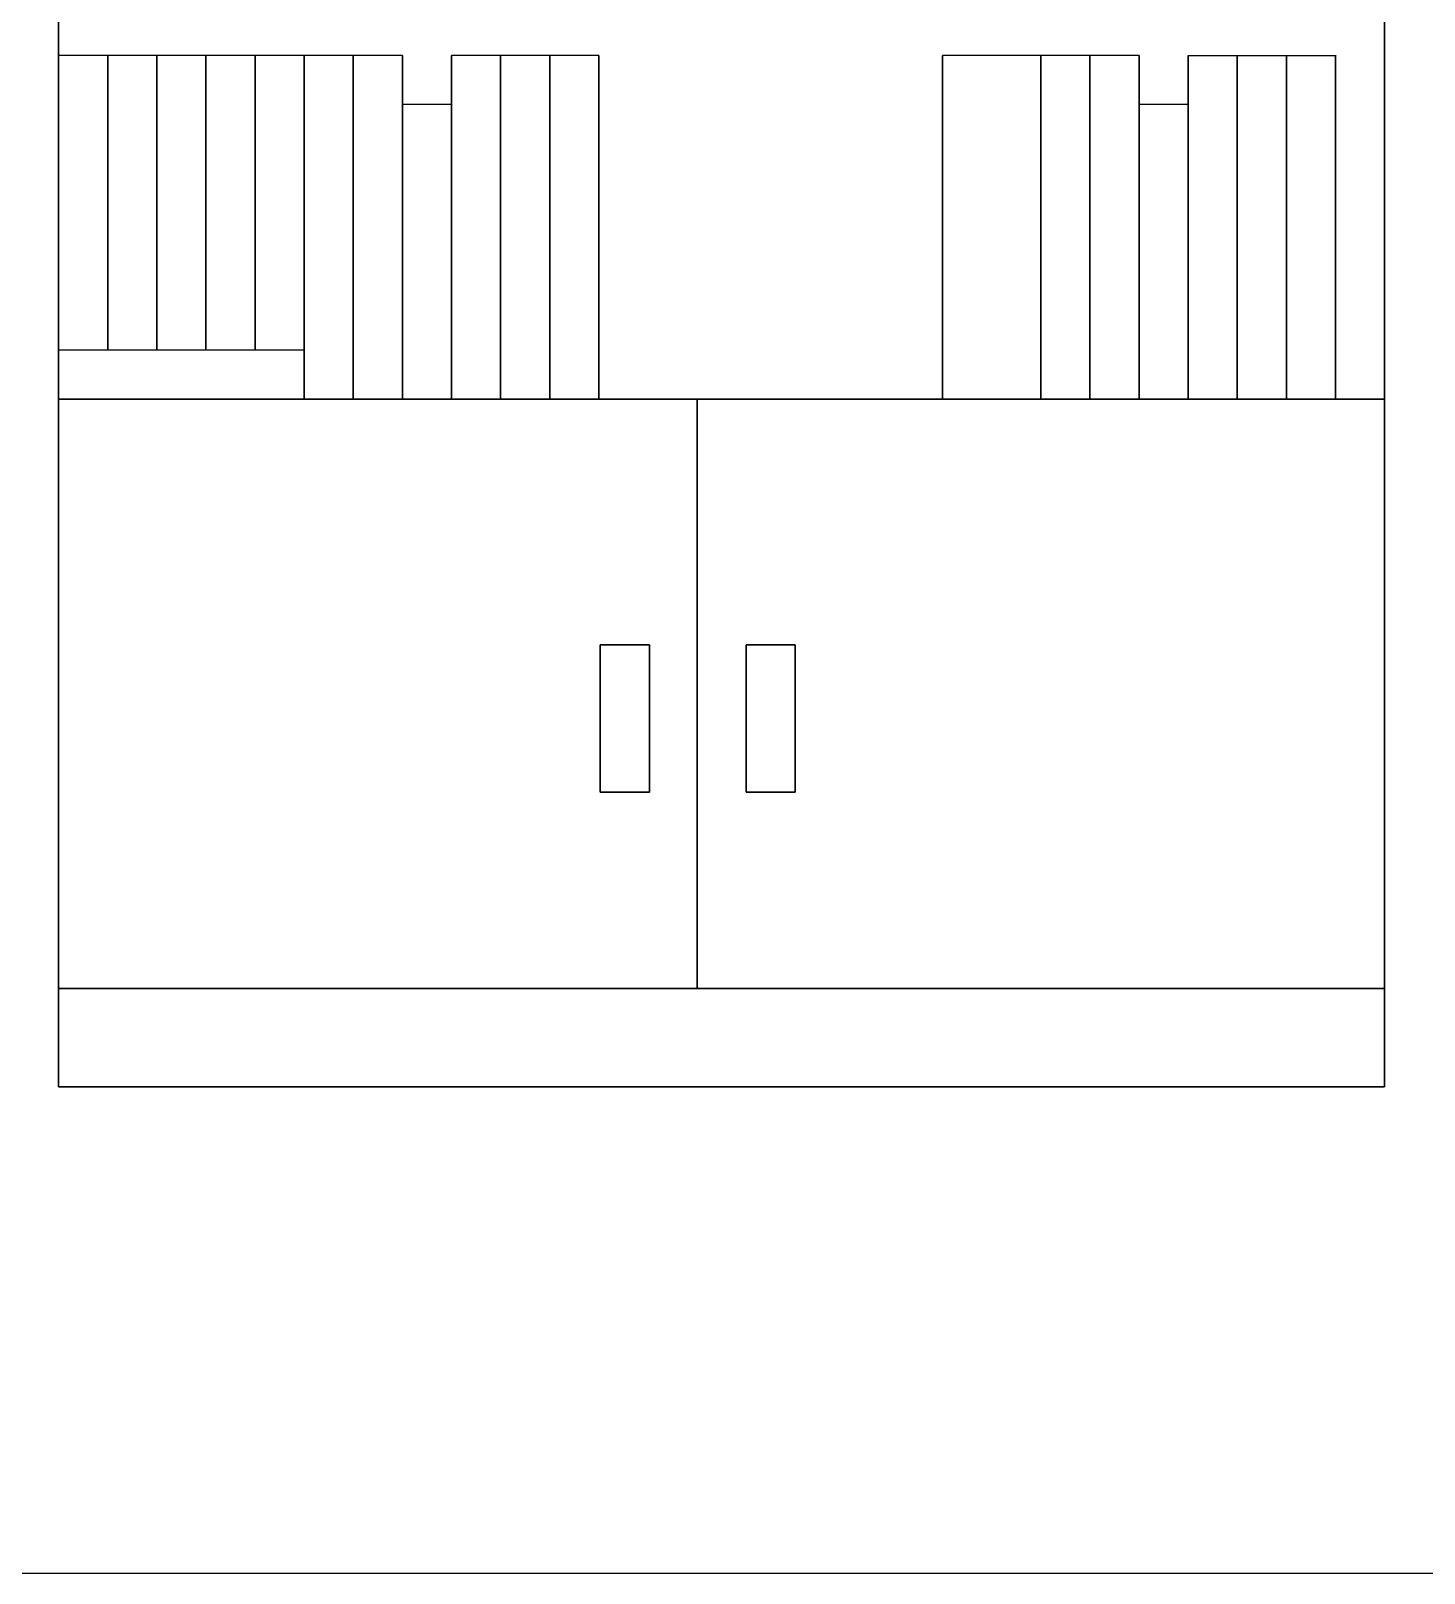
# Model space of a CAD drawing. Header units: millimetres. Extents: x 51491 to 87084, y 5379 to 33460.
# Drawn here: x 71141 to 72911, y 17399 to 19359 of the extents above; entities that cross this region are included whole.
import ezdxf

# ---------------------------------------------------------------- set-up
doc = ezdxf.new("R2010")
doc.units = ezdxf.units.MM
doc.layers.add('www.cad-blocks.net', color=7, linetype='Continuous')

# ---------------------------------------------------------------- blocks, each defined once
blk = doc.blocks.new('A$C34F12EED')
at = {"linetype": 'Continuous'}
for p, q in [((0.2, 0), (0.2, 2433.6)), ((0.2, 0), (0.2, 2433.6)), ((0.2, 0), (0.2, 2433.6)), ((0.2, 0), (0.2, 2433.6)), ((0.2, 2433.6), (0.2, 0)), ((0.2, 2433.6), (0.2, 0)), ((0.2, 0), (0.2, 2433.6)), ((0.2, 0), (0.2, 2433.6)), ((0.2, 2433.6), (0.2, 0)), ((0.2, 2433.6), (0.2, 0)), ((0.2, 2433.6), (0.2, 0)), ((0.2, 0), (0.2, 2433.6)), ((1685, 0), (1685, 2433.6)), ((1685, 2433.6), (1685, 0)), ((1685, 2433.6), (1685, 0)), ((1685, 2433.6), (1685, 0)), ((1685, 0), (1685, 2433.6)), ((1685, 2433.6), (1685, 0)), ((1685, 0), (1685, 2433.6)), ((1685, 2433.6), (1685, 0)), ((62.6, 1310.4), (0.2, 1310.4)), ((62.6, 1310.4), (0.2, 1310.4)), ((62.6, 1310.4), (0.2, 1310.4)), ((62.6, 1310.4), (0.2, 1310.4)), ((0.2, 936), (0.2, 1310.4)), ((0.2, 936), (0.2, 1310.4)), ((0.2, 1310.4), (0.2, 936)), ((0.2, 936), (0.2, 1310.4)), ((125, 1310.4), (62.6, 1310.4)), ((125, 1310.4), (62.6, 1310.4)), ((125, 1310.4), (62.6, 1310.4)), ((125, 1310.4), (62.6, 1310.4)), ((62.6, 936), (62.6, 1310.4)), ((62.6, 936), (62.6, 1310.4)), ((62.6, 1310.4), (62.6, 936)), ((62.6, 936), (62.6, 1310.4)), ((62.6, 1310.4), (62.6, 936)), ((62.6, 936), (62.6, 1310.4)), ((62.6, 936), (62.6, 1310.4)), ((62.6, 1310.4), (62.6, 936)), ((125, 936), (125, 1310.4)), ((125, 936), (125, 1310.4)), ((125, 1310.4), (125, 936)), ((125, 936), (125, 1310.4)), ((125, 936), (125, 1310.4)), ((125, 1310.4), (125, 936)), ((125, 1310.4), (125, 936)), ((125, 936), (125, 1310.4)), ((187.4, 1310.4), (125, 1310.4)), ((187.4, 1310.4), (125, 1310.4)), ((187.4, 1310.4), (125, 1310.4)), ((187.4, 1310.4), (125, 1310.4)), ((249.8, 1310.4), (187.4, 1310.4)), ((249.8, 1310.4), (187.4, 1310.4)), ((249.8, 1310.4), (187.4, 1310.4)), ((249.8, 1310.4), (187.4, 1310.4)), ((187.4, 936), (187.4, 1310.4)), ((187.4, 1310.4), (187.4, 936)), ((187.4, 936), (187.4, 1310.4)), ((187.4, 936), (187.4, 1310.4)), ((187.4, 1310.4), (187.4, 936)), ((187.4, 936), (187.4, 1310.4)), ((187.4, 936), (187.4, 1310.4)), ((187.4, 1310.4), (187.4, 936)), ((312.2, 1310.4), (249.8, 1310.4)), ((312.2, 1310.4), (249.8, 1310.4)), ((312.2, 1310.4), (249.8, 1310.4)), ((312.2, 1310.4), (249.8, 1310.4)), ((249.8, 1310.4), (249.8, 936)), ((249.8, 936), (249.8, 1310.4)), ((249.8, 936), (249.8, 1310.4)), ((249.8, 1310.4), (249.8, 936)), ((249.8, 1310.4), (249.8, 936)), ((249.8, 936), (249.8, 1310.4)), ((249.8, 1310.4), (249.8, 936)), ((249.8, 936), (249.8, 1310.4)), ((374.6, 1310.4), (312.2, 1310.4)), ((374.6, 1310.4), (312.2, 1310.4)), ((374.6, 1310.4), (312.2, 1310.4)), ((374.6, 1310.4), (312.2, 1310.4)), ((312.2, 1310.4), (312.2, 936)), ((312.2, 1310.4), (312.2, 936)), ((312.2, 873.6), (312.2, 1310.4)), ((312.2, 1310.4), (312.2, 873.6)), ((312.2, 1310.4), (312.2, 936)), ((312.2, 1310.4), (312.2, 873.6)), ((312.2, 936), (312.2, 1310.4)), ((312.2, 873.6), (312.2, 1310.4)), ((374.6, 1310.4), (374.6, 873.6)), ((374.6, 1310.4), (374.6, 873.6)), ((374.6, 873.6), (374.6, 1310.4)), ((374.6, 1310.4), (374.6, 873.6)), ((374.6, 1310.4), (374.6, 873.6)), ((374.6, 1310.4), (374.6, 873.6)), ((374.6, 873.6), (374.6, 1310.4)), ((374.6, 873.6), (374.6, 1310.4)), ((437, 1310.4), (374.6, 1310.4)), ((437, 1310.4), (374.6, 1310.4)), ((437, 1310.4), (374.6, 1310.4)), ((437, 1310.4), (374.6, 1310.4)), ((437, 1310.4), (437, 873.6)), ((437, 1310.4), (437, 873.6)), ((437, 1310.4), (437, 873.6)), ((437, 873.6), (437, 1310.4)), ((561.8, 1310.4), (499.4, 1310.4)), ((561.8, 1310.4), (499.4, 1310.4)), ((561.8, 1310.4), (499.4, 1310.4)), ((561.8, 1310.4), (499.4, 1310.4)), ((499.4, 873.6), (499.4, 1310.4)), ((499.4, 1310.4), (499.4, 873.6)), ((499.4, 1310.4), (499.4, 873.6)), ((499.4, 873.6), (499.4, 1310.4)), ((624.2, 1310.4), (561.8, 1310.4)), ((624.2, 1310.4), (561.8, 1310.4)), ((624.2, 1310.4), (561.8, 1310.4)), ((624.2, 1310.4), (561.8, 1310.4)), ((561.8, 1310.4), (561.8, 873.6)), ((561.8, 1310.4), (561.8, 873.6)), ((561.8, 873.6), (561.8, 1310.4)), ((561.8, 1310.4), (561.8, 873.6)), ((561.8, 1310.4), (561.8, 873.6)), ((561.8, 1310.4), (561.8, 873.6)), ((561.8, 873.6), (561.8, 1310.4)), ((561.8, 873.6), (561.8, 1310.4)), ((686.6, 1310.4), (624.2, 1310.4)), ((686.6, 1310.4), (624.2, 1310.4)), ((686.6, 1310.4), (624.2, 1310.4)), ((686.6, 1310.4), (624.2, 1310.4)), ((624.2, 1310.4), (624.2, 873.6)), ((624.2, 1310.4), (624.2, 873.6)), ((624.2, 873.6), (624.2, 1310.4)), ((624.2, 1310.4), (624.2, 873.6)), ((624.2, 1310.4), (624.2, 873.6)), ((624.2, 1310.4), (624.2, 873.6)), ((624.2, 873.6), (624.2, 1310.4)), ((624.2, 873.6), (624.2, 1310.4)), ((686.6, 1310.4), (686.6, 873.6)), ((686.6, 1310.4), (686.6, 873.6)), ((686.6, 1310.4), (686.6, 873.6)), ((686.6, 873.6), (686.6, 1310.4)), ((1248.2, 1310.4), (1123.4, 1310.4)), ((1248.2, 1310.4), (1123.4, 1310.4)), ((1248.2, 1310.4), (1123.4, 1310.4)), ((1248.2, 1310.4), (1123.4, 1310.4)), ((1123.4, 873.6), (1123.4, 1310.4)), ((1123.4, 873.6), (1123.4, 1310.4)), ((1123.4, 1310.4), (1123.4, 873.6)), ((1123.4, 873.6), (1123.4, 1310.4)), ((1310.6, 1310.4), (1248.2, 1310.4)), ((1310.6, 1310.4), (1248.2, 1310.4)), ((1310.6, 1310.4), (1248.2, 1310.4)), ((1310.6, 1310.4), (1248.2, 1310.4)), ((1248.2, 1310.4), (1248.2, 873.6)), ((1248.2, 873.6), (1248.2, 1310.4)), ((1248.2, 1310.4), (1248.2, 873.6)), ((1248.2, 873.6), (1248.2, 1310.4)), ((1248.2, 1310.4), (1248.2, 873.6)), ((1248.2, 873.6), (1248.2, 1310.4)), ((1248.2, 873.6), (1248.2, 1310.4)), ((1248.2, 1310.4), (1248.2, 873.6)), ((1373, 1310.4), (1310.6, 1310.4)), ((1373, 1310.4), (1310.6, 1310.4)), ((1373, 1310.4), (1310.6, 1310.4)), ((1373, 1310.4), (1310.6, 1310.4)), ((1310.6, 1310.4), (1310.6, 873.6)), ((1310.6, 873.6), (1310.6, 1310.4)), ((1310.6, 1310.4), (1310.6, 873.6)), ((1310.6, 873.6), (1310.6, 1310.4)), ((1310.6, 873.6), (1310.6, 1310.4)), ((1310.6, 1310.4), (1310.6, 873.6)), ((1310.6, 1310.4), (1310.6, 873.6)), ((1310.6, 873.6), (1310.6, 1310.4)), ((1373, 1310.4), (1373, 873.6)), ((1373, 873.6), (1373, 1310.4)), ((1373, 873.6), (1373, 1310.4)), ((1373, 1310.4), (1373, 873.6)), ((1435.4, 873.6), (1435.4, 1310.4)), ((1435.4, 873.6), (1435.4, 1310.4)), ((1435.4, 1310.4), (1435.4, 873.6)), ((1435.4, 873.6), (1435.4, 1310.4)), ((1435.4, 873.6), (1435.4, 1310.4)), ((1435.4, 1310.4), (1435.4, 873.6)), ((1435.4, 1310.4), (1435.4, 873.6)), ((1435.4, 873.6), (1435.4, 1310.4)), ((1435.4, 1310.4), (1623.3, 1310.4)), ((1497.8, 873.6), (1497.8, 1310.4)), ((1497.8, 873.6), (1497.8, 1310.4)), ((1497.8, 1310.4), (1497.8, 873.6)), ((1497.8, 873.6), (1497.8, 1310.4)), ((1497.8, 873.6), (1497.8, 1310.4)), ((1497.8, 1310.4), (1497.8, 873.6)), ((1497.8, 1310.4), (1497.8, 873.6)), ((1497.8, 873.6), (1497.8, 1310.4)), ((1560.2, 873.6), (1560.2, 1310.4)), ((1560.2, 873.6), (1560.2, 1310.4)), ((1560.2, 1310.4), (1560.2, 873.6)), ((1560.2, 873.6), (1560.2, 1310.4)), ((1560.2, 873.6), (1560.2, 1310.4)), ((1560.2, 1310.4), (1560.2, 873.6)), ((1560.2, 1310.4), (1560.2, 873.6)), ((1560.2, 873.6), (1560.2, 1310.4)), ((1622.6, 873.6), (1622.6, 1310.4)), ((1622.6, 873.6), (1622.6, 1310.4)), ((1622.6, 1310.4), (1622.6, 873.6)), ((1622.6, 873.6), (1622.6, 1310.4)), ((1622.6, 873.6), (1622.6, 1310.4)), ((1622.6, 1310.4), (1622.6, 873.6)), ((1622.6, 1310.4), (1622.6, 873.6)), ((1622.6, 873.6), (1622.6, 1310.4)), ((499.4, 1248), (437, 1248)), ((499.4, 1248), (437, 1248)), ((499.4, 1248), (437, 1248)), ((499.4, 1248), (437, 1248)), ((437, 873.6), (437, 1248)), ((437, 1248), (437, 873.6)), ((437, 873.6), (437, 1248)), ((437, 1248), (437, 873.6)), ((499.4, 1248), (499.4, 873.6)), ((499.4, 1248), (499.4, 873.6)), ((499.4, 873.6), (499.4, 1248)), ((499.4, 1248), (499.4, 873.6)), ((1435.4, 1248), (1373, 1248)), ((1435.4, 1248), (1373, 1248)), ((1435.4, 1248), (1373, 1248)), ((1435.4, 1248), (1373, 1248)), ((1373, 873.6), (1373, 1248)), ((1373, 873.6), (1373, 1248)), ((1373, 873.6), (1373, 1248)), ((1373, 1248), (1373, 873.6)), ((1435.4, 1248), (1435.4, 873.6)), ((1435.4, 873.6), (1435.4, 1248)), ((1435.4, 1248), (1435.4, 873.6)), ((1435.4, 873.6), (1435.4, 1248)), ((62.6, 936), (0.2, 936)), ((62.6, 936), (0.2, 936)), ((62.6, 936), (0.2, 936)), ((62.6, 936), (0.2, 936)), ((125, 936), (62.6, 936)), ((125, 936), (62.6, 936)), ((125, 936), (62.6, 936)), ((125, 936), (62.6, 936)), ((187.4, 936), (125, 936)), ((187.4, 936), (125, 936)), ((187.4, 936), (125, 936)), ((187.4, 936), (125, 936)), ((249.8, 936), (187.4, 936)), ((249.8, 936), (187.4, 936)), ((249.8, 936), (187.4, 936)), ((249.8, 936), (187.4, 936)), ((312.2, 936), (249.8, 936)), ((312.2, 936), (249.8, 936)), ((312.2, 936), (249.8, 936)), ((312.2, 936), (249.8, 936)), ((0.2, 873.6), (1685, 873.6)), ((0.2, 873.6), (1685, 873.6)), ((1685, 873.6), (0.2, 873.6)), ((0.2, 873.6), (1685, 873.6)), ((1685, 873.6), (0.2, 873.6)), ((1685, 873.6), (0.2, 873.6)), ((0.2, 873.6), (1685, 873.6)), ((1685, 873.6), (0.2, 873.6)), ((0.2, 873.6), (811.4, 873.6)), ((811.4, 873.6), (0.2, 873.6)), ((0.2, 873.6), (811.4, 873.6)), ((0.2, 873.6), (811.4, 873.6)), ((0.2, 124.8), (0.2, 873.6)), ((0.2, 873.6), (0.2, 124.8)), ((0.2, 873.6), (0.2, 124.8)), ((0.2, 124.8), (0.2, 873.6)), ((374.6, 873.6), (312.2, 873.6)), ((374.6, 873.6), (312.2, 873.6)), ((374.6, 873.6), (312.2, 873.6)), ((374.6, 873.6), (312.2, 873.6)), ((437, 873.6), (374.6, 873.6)), ((437, 873.6), (374.6, 873.6)), ((437, 873.6), (374.6, 873.6)), ((437, 873.6), (374.6, 873.6)), ((499.4, 873.6), (437, 873.6)), ((437, 873.6), (499.4, 873.6)), ((499.4, 873.6), (437, 873.6)), ((499.4, 873.6), (437, 873.6)), ((561.8, 873.6), (499.4, 873.6)), ((561.8, 873.6), (499.4, 873.6)), ((561.8, 873.6), (499.4, 873.6)), ((561.8, 873.6), (499.4, 873.6)), ((624.2, 873.6), (561.8, 873.6)), ((624.2, 873.6), (561.8, 873.6)), ((624.2, 873.6), (561.8, 873.6)), ((624.2, 873.6), (561.8, 873.6)), ((686.6, 873.6), (624.2, 873.6)), ((686.6, 873.6), (624.2, 873.6)), ((686.6, 873.6), (624.2, 873.6)), ((686.6, 873.6), (624.2, 873.6)), ((811.4, 873.6), (1685, 873.6)), ((1685, 873.6), (811.4, 873.6)), ((811.4, 873.6), (1685, 873.6)), ((811.4, 873.6), (1685, 873.6)), ((811.4, 124.8), (811.4, 873.6)), ((811.4, 873.6), (811.4, 124.8)), ((811.4, 873.6), (811.4, 124.8)), ((811.4, 873.6), (811.4, 124.8)), ((811.4, 124.8), (811.4, 873.6)), ((811.4, 124.8), (811.4, 873.6)), ((811.4, 873.6), (811.4, 124.8)), ((811.4, 873.6), (811.4, 124.8)), ((1248.2, 873.6), (1123.4, 873.6)), ((1248.2, 873.6), (1123.4, 873.6)), ((1248.2, 873.6), (1123.4, 873.6)), ((1248.2, 873.6), (1123.4, 873.6)), ((1310.6, 873.6), (1248.2, 873.6)), ((1310.6, 873.6), (1248.2, 873.6)), ((1310.6, 873.6), (1248.2, 873.6)), ((1310.6, 873.6), (1248.2, 873.6)), ((1373, 873.6), (1310.6, 873.6)), ((1373, 873.6), (1310.6, 873.6)), ((1373, 873.6), (1310.6, 873.6)), ((1373, 873.6), (1310.6, 873.6)), ((1435.4, 873.6), (1373, 873.6)), ((1435.4, 873.6), (1373, 873.6)), ((1435.4, 873.6), (1373, 873.6)), ((1435.4, 873.6), (1373, 873.6)), ((1685, 873.6), (1685, 124.8)), ((1685, 873.6), (1685, 124.8)), ((1685, 873.6), (1685, 124.8)), ((1685, 873.6), (1685, 124.8)), ((750.8, 561.6), (688.4, 561.6)), ((750.8, 561.6), (688.4, 561.6)), ((688.4, 561.6), (750.8, 561.6)), ((750.8, 561.6), (688.4, 561.6)), ((750.8, 561.6), (688.4, 561.6)), ((750.8, 561.6), (688.4, 561.6)), ((750.8, 561.6), (688.4, 561.6)), ((688.4, 561.6), (750.8, 561.6)), ((688.4, 561.6), (750.8, 561.6)), ((688.4, 374.4), (688.4, 561.6)), ((750.8, 561.6), (688.4, 561.6)), ((688.4, 561.6), (688.4, 374.4)), ((688.4, 561.6), (750.8, 561.6)), ((750.8, 374.4), (750.8, 561.6)), ((750.8, 561.6), (750.8, 374.4)), ((750.8, 374.4), (750.8, 561.6)), ((750.8, 561.6), (750.8, 374.4)), ((750.8, 374.4), (750.8, 561.6)), ((750.8, 561.6), (750.8, 374.4)), ((750.8, 374.4), (750.8, 561.6)), ((750.8, 561.6), (750.8, 374.4)), ((750.8, 374.4), (750.8, 561.6)), ((750.8, 561.6), (750.8, 374.4)), ((750.8, 374.4), (750.8, 561.6)), ((750.8, 561.6), (750.8, 374.4)), ((750.8, 374.4), (750.8, 561.6)), ((750.8, 561.6), (750.8, 374.4)), ((750.8, 374.4), (750.8, 561.6)), ((750.8, 561.6), (750.8, 374.4)), ((750.8, 374.4), (750.8, 561.6)), ((750.8, 561.6), (750.8, 374.4)), ((750.8, 374.4), (750.8, 561.6)), ((750.8, 561.6), (750.8, 374.4)), ((750.8, 561.6), (750.8, 374.4)), ((750.8, 374.4), (750.8, 561.6)), ((873.8, 561.6), (936.2, 561.6)), ((873.8, 561.6), (873.8, 374.4)), ((936.2, 561.6), (873.8, 561.6)), ((873.8, 374.4), (873.8, 561.6)), ((873.8, 561.6), (936.2, 561.6)), ((873.8, 561.6), (936.2, 561.6)), ((936.2, 561.6), (873.8, 561.6)), ((936.2, 561.6), (873.8, 561.6)), ((936.2, 561.6), (873.8, 561.6)), ((936.2, 561.6), (873.8, 561.6)), ((873.8, 561.6), (936.2, 561.6)), ((936.2, 561.6), (873.8, 561.6)), ((936.2, 561.6), (873.8, 561.6)), ((936.2, 374.4), (936.2, 561.6)), ((936.2, 561.6), (936.2, 374.4)), ((936.2, 561.6), (936.2, 374.4)), ((936.2, 374.4), (936.2, 561.6)), ((936.2, 561.6), (936.2, 374.4)), ((936.2, 374.4), (936.2, 561.6)), ((936.2, 561.6), (936.2, 374.4)), ((936.2, 374.4), (936.2, 561.6)), ((936.2, 561.6), (936.2, 374.4)), ((936.2, 374.4), (936.2, 561.6)), ((936.2, 561.6), (936.2, 374.4)), ((936.2, 374.4), (936.2, 561.6)), ((936.2, 561.6), (936.2, 374.4)), ((936.2, 374.4), (936.2, 561.6)), ((936.2, 561.6), (936.2, 374.4)), ((936.2, 374.4), (936.2, 561.6)), ((936.2, 561.6), (936.2, 374.4)), ((936.2, 374.4), (936.2, 561.6)), ((936.2, 561.6), (936.2, 374.4)), ((936.2, 374.4), (936.2, 561.6)), ((936.2, 561.6), (936.2, 374.4)), ((936.2, 374.4), (936.2, 561.6)), ((750.8, 374.4), (688.4, 374.4)), ((688.4, 374.4), (750.8, 374.4)), ((688.4, 374.4), (750.8, 374.4)), ((750.8, 374.4), (688.4, 374.4)), ((688.4, 374.4), (750.8, 374.4)), ((750.8, 374.4), (688.4, 374.4)), ((750.8, 374.4), (688.4, 374.4)), ((688.4, 374.4), (750.8, 374.4)), ((750.8, 374.4), (688.4, 374.4)), ((750.8, 374.4), (688.4, 374.4)), ((750.8, 374.4), (688.4, 374.4)), ((688.4, 374.4), (750.8, 374.4)), ((750.8, 374.4), (688.4, 374.4)), ((750.8, 374.4), (688.4, 374.4)), ((936.2, 374.4), (873.8, 374.4)), ((936.2, 374.4), (873.8, 374.4)), ((873.8, 374.4), (936.2, 374.4)), ((936.2, 374.4), (873.8, 374.4)), ((936.2, 374.4), (873.8, 374.4)), ((936.2, 374.4), (873.8, 374.4)), ((873.8, 374.4), (936.2, 374.4)), ((936.2, 374.4), (873.8, 374.4)), ((936.2, 374.4), (873.8, 374.4)), ((873.8, 374.4), (936.2, 374.4)), ((936.2, 374.4), (873.8, 374.4)), ((873.8, 374.4), (936.2, 374.4)), ((873.8, 374.4), (936.2, 374.4)), ((936.2, 374.4), (873.8, 374.4)), ((0.2, 124.8), (1685, 124.8)), ((0.2, 124.8), (1685, 124.8)), ((1685, 124.8), (0.2, 124.8)), ((1685, 124.8), (0.2, 124.8)), ((0.2, 124.8), (811.4, 124.8)), ((811.4, 124.8), (0.2, 124.8)), ((811.4, 124.8), (0.2, 124.8)), ((811.4, 124.8), (0.2, 124.8)), ((0.2, 124.8), (0.2, 0)), ((0.2, 0), (0.2, 124.8)), ((0.2, 124.8), (0.2, 0)), ((0.2, 0), (0.2, 124.8)), ((811.4, 124.8), (1685, 124.8)), ((1685, 124.8), (811.4, 124.8)), ((1685, 124.8), (811.4, 124.8)), ((1685, 124.8), (811.4, 124.8)), ((1685, 0), (1685, 124.8)), ((1685, 124.8), (1685, 0)), ((1685, 124.8), (1685, 0)), ((1685, 0), (1685, 124.8)), ((0.2, 0), (1685, 0)), ((1685, 0), (0.2, 0)), ((0.2, 0), (1685, 0)), ((1685, 0), (0.2, 0)), ((1685, 0), (0.2, 0)), ((1685, 0), (0.2, 0)), ((0.2, 0), (1685, 0)), ((1685, 0), (0.2, 0)), ((1622.6, 0), (1685, 0)), ((1685, 0), (1622.6, 0)), ((1622.6, 0), (1685, 0)), ((1685, 0), (1622.6, 0))]:
    blk.add_line(p, q, dxfattribs=at)
blk = doc.blocks.new('FORMAT')
at = {"layer": 'www.cad-blocks.net', "color": 155, "true_color": 0x546d8e}
blk.add_line((54628.8, 17399.4), (87084.1, 17399.4), dxfattribs=at)

msp = doc.modelspace()

# ---------------------------------------------------------------- block references
msp.add_blockref('A$C34F12EED', (71176.1, 18017.3))
at = {"layer": 'www.cad-blocks.net'}
msp.add_blockref('FORMAT', (0, 0), dxfattribs=at)

doc.saveas('drawing.dxf')
